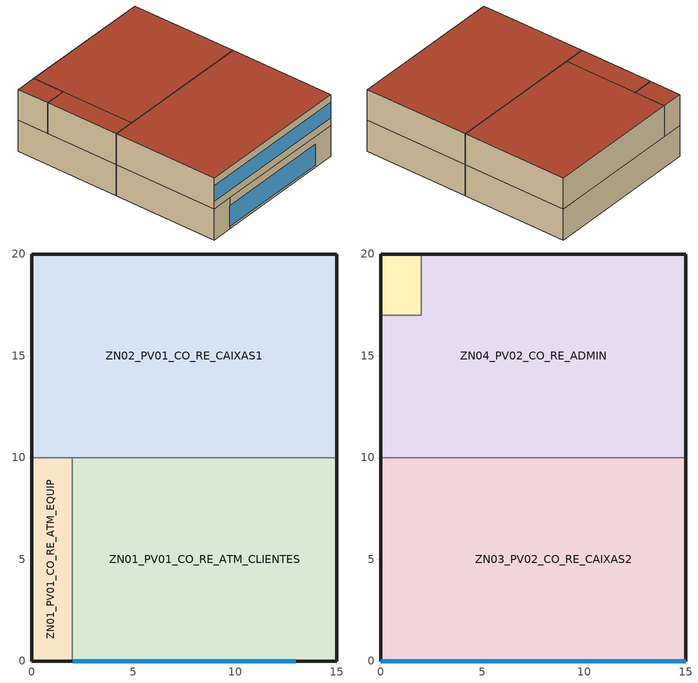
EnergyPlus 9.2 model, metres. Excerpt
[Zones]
ZN01_PV01_CO_RE_ATM_EQUIP
 floor othersideconditionsmodel (Exterior Floor): 2,10 2,0 0,0 0,10 z0
 wall outside (Exterior Wall): 0,10 0,0 2,0 z0:3
 wall to ZN01_PV01_CO_RE_ATM_CLIENTES (Interior Wall): 2,0 2,10 z0:3
 wall to ZN02_PV01_CO_RE_CAIXAS1 (Interior Wall): 2,10 0,10 z0:3
ZN01_PV01_CO_RE_ATM_CLIENTES
 floor othersideconditionsmodel (Exterior Floor): 15,10 15,0 2,0 2,10 z0
 wall outside (Exterior Wall): 2,0 15,0 15,10 z0:3
 wall to ZN02_PV01_CO_RE_CAIXAS1 (Interior Wall): 15,10 2,10 z0:3
 window (Exterior Window): 2.01,0 12.99,0 z0.25:2.25
ZN02_PV01_CO_RE_CAIXAS1
 floor othersideconditionsmodel (Exterior Floor): 15,20 15,10 0,10 0,20 z0
 wall outside (Exterior Wall): 15,10 15,20 0,20 0,10 z0:3
ZN03_PV02_CO_RE_CAIXAS2
 floor to ZN01_PV01_CO_RE_ATM_CLIENTES (Interior Floor): 15,10 15,0 2,0 2,10 z3
 floor to ZN01_PV01_CO_RE_ATM_EQUIP (Interior Floor): 0,10 2,10 2,0 0,0 z3
 wall outside (Exterior Wall): 0,10 0,0 15,0 15,10 z3:6
 wall to ZN04_PV02_CO_RE_ADMIN (Interior Wall): 15,10 0,10 z3:6
 window (Exterior Window): 0.01,0 14.99,0 z3.75:5.25
 roof outside (Exterior Roof): 15,0 15,10 0,10 0,0 z6
ZN04_PV02_CO_RE_ADMIN
 floor to ZN02_PV01_CO_RE_CAIXAS1 (Interior Floor): 15,20 15,10 0,10 0,17 2,17 2,20 z3
 wall outside (Exterior Wall): 0,17 0,10 / 15,10 15,20 2,20 z3:6
 wall to ZN05_PV02_CO_NO_SERVIDOR (Interior Wall): 2,20 2,17 0,17 z3:6
 roof outside (Exterior Roof): 15,10 15,20 2,20 2,10 z6; 0,10 2,10 2,17 0,17 z6
ZN05_PV02_CO_NO_SERVIDOR
 floor to ZN02_PV01_CO_RE_CAIXAS1 (Interior Floor): 2,20 2,17 0,17 0,20 z3
 wall outside (Exterior Wall): 2,20 0,20 0,17 z3:6
 roof outside (Exterior Roof): 2,17 2,20 0,20 0,17 z6
[Building]
AgenciaBancaria: 90, Suburbs, 0.04, 0.4, FullExterior, 25, 6
[Site:GroundDomain:Slab]
Slab: 10, 133, 5, 1.5, 2800, 850, 30, 50, Site:GroundTemperature:Undisturbed:FiniteDifference, finndifference, 0.4, groundcoulpeOSCM, OnGrade, No, Full, No, Hourly, 1.6, 6
[Site:GroundTemperature:Undisturbed:FiniteDifference]
finndifference: 15, 2800, 850, 30, 50, 0.4
[SizingPeriod:DesignDay]
Sao Paulo Ann Clg .4% Condns DB=>MWB: 2, 21, SummerDesignDay, 32.2, 8.3, DefaultMultipliers, , WetBulb, 20.2, , , , , 92165, 3.7, 330, No, No, No, ASHRAETau, , , 0.392, 2.453
Sao Paulo Ann Htg 99.6% Condns DB: 7, 21, WinterDesignDay, 9, 0, DefaultMultipliers, , WetBulb, 9, , , , , 92165, 2.7, 160, No, No, No, ASHRAEClearSky, , , , , 0
[Construction]
Exterior Floor: 200mm lightweight concrete
Exterior Roof: fibrocimento telha branca, Camara telhado, laje nervurada EPS, vazio, EPS laje nervurada
Exterior Wall: argamassa, tijolo ceramico, Camara parede, tijolo ceramico, gesso
Exterior Window: SHGC 01
Interior Floor: 100mm lightweight concrete, F04 Wall air space resistance, 1IN Stucco
Interior Wall: 19mm gypsum board
[Material]
1IN Stucco: Smooth, 0.0253, 0.6918, 1858, 837, 0.9, 0.92, 0.92
19mm gypsum board: MediumSmooth, 0.019, 0.16, 800, 1090, 0.9, 0.4, 0.4
100mm lightweight concrete: MediumRough, 0.1016, 0.53, 1280, 840, 0.9, 0.5, 0.5
200mm lightweight concrete: MediumRough, 0.15, 0.53, 1280, 840, 0.9, 0.5, 0.5
EPS laje nervurada: Rough, 0.15, 0.287, 401, 1000, 0.9, 0.7, 0.7
argamassa: Rough, 0.025, 1.15, 2000, 1000, 0.3, 0.3, 0.3
fibrocimento telha branca: Rough, 0.008, 0.95, 1900, 840, 0.3, 0.3, 0.3
gesso: Rough, 0.01, 0.35, 900, 870, 0.9, 0.7, 0.7
laje nervurada EPS: Rough, 0.075, 1.75, 2200, 1000, 0.9, 0.7, 0.7
tijolo ceramico: Rough, 0.0134, 0.9, 1600, 920, 0.9, 0.7, 0.7
[Material:AirGap]
Camara parede: 0.163
Camara telhado: 0.275
F04 Wall air space resistance: 0.15
vazio: 0.001
[WindowMaterial:SimpleGlazingSystem]
SHGC 01: 5.6, 0.3, 0.4
[AirConditioner:VariableRefrigerantFlow]
Inv_ATMequip VRF Heat Pump: HVAC, 3518, 3.42, -6, 43, Inv_ATMequip VRFCoolCapFT, Inv_ATMequip VRFCoolCapFTBoundary, Inv_ATMequip VRFCoolCapFTHi, Inv_ATMequip VRFCoolEIRFT, Inv_ATMequip VRFCoolEIRFTBoundary, Inv_ATMequip VRFCoolEIRFTHi, Inv_ATMequip CoolingEIRLowPLR, Inv_ATMequip CoolingEIRHiPLR, Inv_ATMequip CoolingCombRatio, Inv_ATMequip VRFCPLFFPLR, 3518, 1, 3.42, -20, 16, Inv_ATMequip VRFHeatCapFT, Inv_ATMequip VRFHeatCapFTBoundary, Inv_ATMequip VRFHeatCapFTHi, Inv_ATMequip VRFHeatEIRFT, Inv_ATMequip VRFHeatEIRFTBoundary, Inv_ATMequip VRFHeatEIRFTHi, WetBulbTemperature, Inv_ATMequip HeatingEIRLowPLR, Inv_ATMequip HeatingEIRHiPLR, Inv_ATMequip HeatingCombRatio, Inv_ATMequip VRFCPLFFPLR, 0.25, ZN01_PV01_CO_RE_ATM_EQUIP, MasterThermostatPriority, , Inv_ATMequipTU List, No, 30, 10, Inv_ATMequip CoolingLengthCorrectionFactor, -0.0004, 30, , , 33, 2, 0.5, 5, Resistive, Timed, , 0.0583, Autosize, 5, AirCooled, Inv_ATMequip Condenser Inlet Node, Inv_ATMequip Condenser Outlet Node, Autosize, 0.9, Autosize, 0, , 0, 2, , Electricity, -15, 45, , , 0.45, , , , , , 0.45
Inv_AgBanc_Serv VRF Heat Pump: Always On, 8790, 3.23, -5, 43, Inv_AgBanc_Serv VRFCoolCapFT, Inv_AgBanc_Serv VRFCoolCapFTBoundary, Inv_AgBanc_Serv VRFCoolCapFTHi, Inv_AgBanc_Serv VRFCoolEIRFT, Inv_AgBanc_Serv VRFCoolEIRFTBoundary, Inv_AgBanc_Serv VRFCoolEIRFTHi, Inv_AgBanc_Serv CoolingEIRLowPLR, Inv_AgBanc_Serv CoolingEIRHiPLR, Inv_AgBanc_Serv CoolingCombRatio, Inv_AgBanc_Serv VRFCPLFFPLR, 8790, 1, 3.23, -20, 15.5, Inv_AgBanc_Serv VRFHeatCapFT, Inv_AgBanc_Serv VRFHeatCapFTBoundary, Inv_AgBanc_Serv VRFHeatCapFTHi, Inv_AgBanc_Serv VRFHeatEIRFT, Inv_AgBanc_Serv VRFHeatEIRFTBoundary, Inv_AgBanc_Serv VRFHeatEIRFTHi, WetBulbTemperature, Inv_AgBanc_Serv HeatingEIRLowPLR, Inv_AgBanc_Serv HeatingEIRHiPLR, Inv_AgBanc_Serv HeatingCombRatio, Inv_AgBanc_Serv VRFCPLFFPLR, 0.25, ZN05_PV02_CO_NO_SERVIDOR, MasterThermostatPriority, , Inv_AgBanc_ServTU List, No, 30, 10, Inv_AgBanc_Serv CoolingLengthCorrectionFactor, -0.0004, 30, , , 33, 2, 0.5, 5, Resistive, Timed, , 0.0583, Autosize, 5, AirCooled, Inv_AgBanc_Serv Condenser Inlet Node, Inv_AgBanc_Serv Condenser Outlet Node, Autosize, 0.9, Autosize, 0, , 0, 2, , Electricity, -15, 45, , , 0.45, , , , , , 0.45
VRF_AgBanc VRF Heat Pump: HVAC, 73000, 4.37, -5, 43, VRF_AgBanc VRFCoolCapFT, VRF_AgBanc VRFCoolCapFTBoundary, VRF_AgBanc VRFCoolCapFTHi, VRF_AgBanc VRFCoolEIRFT, VRF_AgBanc VRFCoolEIRFTBoundary, VRF_AgBanc VRFCoolEIRFTHi, VRF_AgBanc CoolingEIRLowPLR, VRF_AgBanc CoolingEIRHiPLR, VRF_AgBanc CoolingCombRatio, VRF_AgBanc VRFCPLFFPLR, 81500, 1, 4.57, -20, 15.5, VRF_AgBanc VRFHeatCapFT, VRF_AgBanc VRFHeatCapFTBoundary, VRF_AgBanc VRFHeatCapFTHi, VRF_AgBanc VRFHeatEIRFT, VRF_AgBanc VRFHeatEIRFTBoundary, VRF_AgBanc VRFHeatEIRFTHi, WetBulbTemperature, VRF_AgBanc HeatingEIRLowPLR, VRF_AgBanc HeatingEIRHiPLR, VRF_AgBanc HeatingCombRatio, VRF_AgBanc VRFCPLFFPLR, 0.25, ZN02_PV01_CO_RE_CAIXAS1, MasterThermostatPriority, , VRF_AgBancTU List, No, 30, 10, VRF_AgBanc CoolingLengthCorrectionFactor, -0.0004, 30, , , 33, 2, 0.5, 5, Resistive, Timed, , 0.0583, Autosize, 5, AirCooled, VRF_AgBanc Condenser Inlet Node, VRF_AgBanc Condenser Outlet Node, Autosize, 0.9, Autosize, 0, , 0, 2, , Electricity, -15, 45, , , 0.45, , , , , , 0.45
[Coil:Cooling:DX:VariableRefrigerantFlow]
ZN01_PV01_CO_RE_ATM_CLIENTES VRF Cooling Coil: HVAC, 16000, Autosize, Autosize, ZN01_PV01_CO_RE_ATM_CLIENTES VRF Cooling Coil Cap-FT, ZN01_PV01_CO_RE_ATM_CLIENTES VRF Cooling Coil Cap-FF, ZN01_PV01_CO_RE_ATM_CLIENTES VRF Supply Fan Outlet, ZN01_PV01_CO_RE_ATM_CLIENTES VRF Cooling Coil Outlet
ZN01_PV01_CO_RE_ATM_EQUIP VRF Cooling Coil: HVAC, 3518, Autosize, Autosize, ZN01_PV01_CO_RE_ATM_EQUIP VRF Cooling Coil Cap-FT, ZN01_PV01_CO_RE_ATM_EQUIP VRF Cooling Coil Cap-FF, ZN01_PV01_CO_RE_ATM_EQUIP VRF Supply Fan Outlet, ZN01_PV01_CO_RE_ATM_EQUIP VRF Cooling Coil Outlet
ZN02_PV01_CO_RE_CAIXAS1 VRF Cooling Coil: HVAC, 9000, Autosize, Autosize, ZN02_PV01_CO_RE_CAIXAS1 VRF Cooling Coil Cap-FT, ZN02_PV01_CO_RE_CAIXAS1 VRF Cooling Coil Cap-FF, ZN02_PV01_CO_RE_CAIXAS1 VRF Supply Fan Outlet, ZN02_PV01_CO_RE_CAIXAS1 VRF Cooling Coil Outlet
ZN03_PV02_CO_RE_CAIXAS2 VRF Cooling Coil: HVAC, 28400, Autosize, Autosize, ZN03_PV02_CO_RE_CAIXAS2 VRF Cooling Coil Cap-FT, ZN03_PV02_CO_RE_CAIXAS2 VRF Cooling Coil Cap-FF, ZN03_PV02_CO_RE_CAIXAS2 VRF Supply Fan Outlet, ZN03_PV02_CO_RE_CAIXAS2 VRF Cooling Coil Outlet
ZN04_PV02_CO_RE_ADMIN VRF Cooling Coil: HVAC, 16800, Autosize, Autosize, ZN04_PV02_CO_RE_ADMIN VRF Cooling Coil Cap-FT, ZN04_PV02_CO_RE_ADMIN VRF Cooling Coil Cap-FF, ZN04_PV02_CO_RE_ADMIN VRF Supply Fan Outlet, ZN04_PV02_CO_RE_ADMIN VRF Cooling Coil Outlet
ZN05_PV02_CO_NO_SERVIDOR VRF Cooling Coil: Always On, 8790, Autosize, Autosize, ZN05_PV02_CO_NO_SERVIDOR VRF Cooling Coil Cap-FT, ZN05_PV02_CO_NO_SERVIDOR VRF Cooling Coil Cap-FF, ZN05_PV02_CO_NO_SERVIDOR VRF Supply Fan Outlet, ZN05_PV02_CO_NO_SERVIDOR VRF Cooling Coil Outlet
[Coil:Heating:DX:VariableRefrigerantFlow]
ZN01_PV01_CO_RE_ATM_CLIENTES VRF Heating Coil: HVAC, Autosize, Autosize, ZN01_PV01_CO_RE_ATM_CLIENTES VRF Cooling Coil Outlet, ZN01_PV01_CO_RE_ATM_CLIENTES VRF Supply Inlet, ZN01_PV01_CO_RE_ATM_CLIENTES VRF Heating Coil Cap-FT, ZN01_PV01_CO_RE_ATM_CLIENTES VRF Heating Coil Cap-FF
ZN01_PV01_CO_RE_ATM_EQUIP VRF Heating Coil: Always Off, Autosize, Autosize, ZN01_PV01_CO_RE_ATM_EQUIP VRF Cooling Coil Outlet, ZN01_PV01_CO_RE_ATM_EQUIP VRF Supply Inlet, ZN01_PV01_CO_RE_ATM_EQUIP VRF Heating Coil Cap-FT, ZN01_PV01_CO_RE_ATM_EQUIP VRF Heating Coil Cap-FF
ZN02_PV01_CO_RE_CAIXAS1 VRF Heating Coil: HVAC, Autosize, Autosize, ZN02_PV01_CO_RE_CAIXAS1 VRF Cooling Coil Outlet, ZN02_PV01_CO_RE_CAIXAS1 VRF Supply Inlet, ZN02_PV01_CO_RE_CAIXAS1 VRF Heating Coil Cap-FT, ZN02_PV01_CO_RE_CAIXAS1 VRF Heating Coil Cap-FF
ZN03_PV02_CO_RE_CAIXAS2 VRF Heating Coil: HVAC, Autosize, Autosize, ZN03_PV02_CO_RE_CAIXAS2 VRF Cooling Coil Outlet, ZN03_PV02_CO_RE_CAIXAS2 VRF Supply Inlet, ZN03_PV02_CO_RE_CAIXAS2 VRF Heating Coil Cap-FT, ZN03_PV02_CO_RE_CAIXAS2 VRF Heating Coil Cap-FF
ZN04_PV02_CO_RE_ADMIN VRF Heating Coil: HVAC, Autosize, Autosize, ZN04_PV02_CO_RE_ADMIN VRF Cooling Coil Outlet, ZN04_PV02_CO_RE_ADMIN VRF Supply Inlet, ZN04_PV02_CO_RE_ADMIN VRF Heating Coil Cap-FT, ZN04_PV02_CO_RE_ADMIN VRF Heating Coil Cap-FF
ZN05_PV02_CO_NO_SERVIDOR VRF Heating Coil: Always Off, Autosize, Autosize, ZN05_PV02_CO_NO_SERVIDOR VRF Cooling Coil Outlet, ZN05_PV02_CO_NO_SERVIDOR VRF Supply Inlet, ZN05_PV02_CO_NO_SERVIDOR VRF Heating Coil Cap-FT, ZN05_PV02_CO_NO_SERVIDOR VRF Heating Coil Cap-FF
[DesignSpecification:OutdoorAir]
SZ DSOA ZN01_PV01_CO_RE_ATM_CLIENTES; SZ DSOA ZN01_PV01_CO_RE_ATM_EQUIP; SZ DSOA ZN02_PV01_CO_RE_CAIXAS1; SZ DSOA ZN03_PV02_CO_RE_CAIXAS2; SZ DSOA ZN04_PV02_CO_RE_ADMIN; SZ DSOA ZN05_PV02_CO_NO_SERVIDOR: Flow/Person, 0, 0, 0
[DesignSpecification:ZoneAirDistribution]
SZ DSZAD ZN01_PV01_CO_RE_ATM_CLIENTES; SZ DSZAD ZN01_PV01_CO_RE_ATM_EQUIP; SZ DSZAD ZN02_PV01_CO_RE_CAIXAS1; SZ DSZAD ZN03_PV02_CO_RE_CAIXAS2; SZ DSZAD ZN04_PV02_CO_RE_ADMIN; SZ DSZAD ZN05_PV02_CO_NO_SERVIDOR: 1, 1
[ElectricEquipment]
EQUIP_CO_RE_ATM_CLIENTES: ZN01_PV01_CO_RE_ATM_CLIENTES, EQUIP - ATM_CLIENTES, EquipmentLevel, 300, , , , 0.2, , General
EQUIP_CO_RE_ATM_EQUIP: ZN01_PV01_CO_RE_ATM_EQUIP, ATM_EQ, EquipmentLevel, 994, , , , 0.2, , General
EQUIP_ZN02_PV01_CO_RE_CAIXAS1: ZN02_PV01_CO_RE_CAIXAS1, EQ-Caixas e ADM, EquipmentLevel, 618, , , , 0.2, , General
EQUIP_ZN03_PV02_CO_RE_CAIXAS2: ZN03_PV02_CO_RE_CAIXAS2, EQ-Caixas e ADM, EquipmentLevel, 618, , , , 0.2, , General
EQUIP_ZN04_PV02_CO_RE_ADMIN: ZN04_PV02_CO_RE_ADMIN, EQ-Caixas e ADM, EquipmentLevel, 618, , , , 0.2, , General
EQUIP_ZN05_PV02_CO_NO_SERVIDOR: ZN05_PV02_CO_NO_SERVIDOR, EQ - Servidor, Watts/Area, , 756, , , 0.2, , General
[Exterior:Lights]
Exterior Lights: Always On, 1200, AstronomicalClock, Ilu Externa
[Fan:OnOff]
ZN01_PV01_CO_RE_ATM_CLIENTES VRF Supply Fan: HVAC, 0.2083, 50, Autosize, 0.9, 1, ZN01_PV01_CO_RE_ATM_CLIENTES VRF Mixed Air Outlet, ZN01_PV01_CO_RE_ATM_CLIENTES VRF Supply Fan Outlet
ZN01_PV01_CO_RE_ATM_EQUIP VRF Supply Fan: HVAC, 0.1616, 50, Autosize, 0.9, 1, ZN01_PV01_CO_RE_ATM_EQUIP VRF Mixed Air Outlet, ZN01_PV01_CO_RE_ATM_EQUIP VRF Supply Fan Outlet
ZN02_PV01_CO_RE_CAIXAS1 VRF Supply Fan: HVAC, 0.5, 50, Autosize, 0.9, 1, ZN02_PV01_CO_RE_CAIXAS1 VRF Mixed Air Outlet, ZN02_PV01_CO_RE_CAIXAS1 VRF Supply Fan Outlet
ZN03_PV02_CO_RE_CAIXAS2 VRF Supply Fan: HVAC, 0.3167, 50, Autosize, 0.9, 1, ZN03_PV02_CO_RE_CAIXAS2 VRF Mixed Air Outlet, ZN03_PV02_CO_RE_CAIXAS2 VRF Supply Fan Outlet
ZN04_PV02_CO_RE_ADMIN VRF Supply Fan: HVAC, 0.0912, 50, Autosize, 0.9, 1, ZN04_PV02_CO_RE_ADMIN VRF Mixed Air Outlet, ZN04_PV02_CO_RE_ADMIN VRF Supply Fan Outlet
ZN05_PV02_CO_NO_SERVIDOR VRF Supply Fan: Always On, 0.1066, 50, Autosize, 0.9, 1, ZN05_PV02_CO_NO_SERVIDOR VRF Mixed Air Outlet, ZN05_PV02_CO_NO_SERVIDOR VRF Supply Fan Outlet
[Lights]
Light 01: ZN01_PV01_CO_RE_ATM_CLIENTES, ILU - ATM_CLIENTES, Watts/Area, , 20, , 0, 0.42, 0.18, 1, General, No, 0, 0
Light 02: ZN01_PV01_CO_RE_ATM_EQUIP, ILU - Caixas e ADM, Watts/Area, , 20, , 0, 0.42, 0.18, 1, General, No, 0, 0
Light 03: ZN02_PV01_CO_RE_CAIXAS1, ILU - Caixas e ADM, Watts/Area, , 20, , 0, 0.42, 0.18, 1, General, No, 0, 0
Light 04: ZN03_PV02_CO_RE_CAIXAS2, ILU - Caixas e ADM, Watts/Area, , 20, , 0, 0.42, 0.18, 1, General, No, 0, 0
Light 05: ZN04_PV02_CO_RE_ADMIN, ILU - Caixas e ADM, Watts/Area, , 20, , 0, 0.42, 0.18, 1, General, No, 0, 0
Light 06: ZN05_PV02_CO_NO_SERVIDOR, ILU - Caixas e ADM, Watts/Area, , 0, , 0, 0.42, 0.18, 1, General, No, 0, 0
[OutdoorAir:Mixer]
ZN01_PV01_CO_RE_ATM_CLIENTES VRF OA Mixing Box: ZN01_PV01_CO_RE_ATM_CLIENTES VRF Mixed Air Outlet, ZN01_PV01_CO_RE_ATM_CLIENTES VRF Outdoor Air Inlet, ZN01_PV01_CO_RE_ATM_CLIENTES VRF Relief Air Outlet, ZN01_PV01_CO_RE_ATM_CLIENTES VRF Return
ZN01_PV01_CO_RE_ATM_EQUIP VRF OA Mixing Box: ZN01_PV01_CO_RE_ATM_EQUIP VRF Mixed Air Outlet, ZN01_PV01_CO_RE_ATM_EQUIP VRF Outdoor Air Inlet, ZN01_PV01_CO_RE_ATM_EQUIP VRF Relief Air Outlet, ZN01_PV01_CO_RE_ATM_EQUIP VRF Return
ZN02_PV01_CO_RE_CAIXAS1 VRF OA Mixing Box: ZN02_PV01_CO_RE_CAIXAS1 VRF Mixed Air Outlet, ZN02_PV01_CO_RE_CAIXAS1 VRF Outdoor Air Inlet, ZN02_PV01_CO_RE_CAIXAS1 VRF Relief Air Outlet, ZN02_PV01_CO_RE_CAIXAS1 VRF Return
ZN03_PV02_CO_RE_CAIXAS2 VRF OA Mixing Box: ZN03_PV02_CO_RE_CAIXAS2 VRF Mixed Air Outlet, ZN03_PV02_CO_RE_CAIXAS2 VRF Outdoor Air Inlet, ZN03_PV02_CO_RE_CAIXAS2 VRF Relief Air Outlet, ZN03_PV02_CO_RE_CAIXAS2 VRF Return
ZN04_PV02_CO_RE_ADMIN VRF OA Mixing Box: ZN04_PV02_CO_RE_ADMIN VRF Mixed Air Outlet, ZN04_PV02_CO_RE_ADMIN VRF Outdoor Air Inlet, ZN04_PV02_CO_RE_ADMIN VRF Relief Air Outlet, ZN04_PV02_CO_RE_ADMIN VRF Return
ZN05_PV02_CO_NO_SERVIDOR VRF OA Mixing Box: ZN05_PV02_CO_NO_SERVIDOR VRF Mixed Air Outlet, ZN05_PV02_CO_NO_SERVIDOR VRF Outdoor Air Inlet, ZN05_PV02_CO_NO_SERVIDOR VRF Relief Air Outlet, ZN05_PV02_CO_NO_SERVIDOR VRF Return
[People]
PEOP_CO_RE_ADMIN: ZN04_PV02_CO_RE_ADMIN, OCU - ADM, People, 6, , , 0.3, Autocalculate, Activity Schedule, 3.82e-8, No, ZoneAveraged, , , ClothingInsulationSchedule
PEOP_CO_RE_ATM_CLIENTES: ZN01_PV01_CO_RE_ATM_CLIENTES, OCU - ATM, People, 30, , , 0.3, Autocalculate, Activity Schedule, 3.82e-8, No, ZoneAveraged, , , ClothingInsulationSchedule
PEOP_CO_RE_CAIXAS1: ZN02_PV01_CO_RE_CAIXAS1, OCU - Caixas, People, 18, , , 0.3, Autocalculate, Activity Schedule, 3.82e-8, No, ZoneAveraged, , , ClothingInsulationSchedule
PEOP_CO_RE_CAIXAS2: ZN03_PV02_CO_RE_CAIXAS2, OCU - Caixas, People, 18, , , 0.3, Autocalculate, Activity Schedule, 3.82e-8, No, ZoneAveraged, , , ClothingInsulationSchedule
[Sizing:Zone]
ZN01_PV01_CO_RE_ATM_CLIENTES: SupplyAirTemperature, 14, 11.11, SupplyAirTemperature, 50, 30, 0.008, 0.008, SZ DSOA ZN01_PV01_CO_RE_ATM_CLIENTES, , , Flow/Zone, 0.75, , , 0, Flow/Zone, 0.75, , , 0, SZ DSZAD ZN01_PV01_CO_RE_ATM_CLIENTES
ZN01_PV01_CO_RE_ATM_EQUIP: SupplyAirTemperature, 14, 11.11, SupplyAirTemperature, 50, 30, 0.008, 0.008, SZ DSOA ZN01_PV01_CO_RE_ATM_EQUIP, , , Flow/Zone, 0.1583, , , 0, Flow/Zone, 0.1583, , , 0, SZ DSZAD ZN01_PV01_CO_RE_ATM_EQUIP
ZN02_PV01_CO_RE_CAIXAS1: SupplyAirTemperature, 14, 11.11, SupplyAirTemperature, 50, 30, 0.008, 0.008, SZ DSOA ZN02_PV01_CO_RE_CAIXAS1, , , Flow/Zone, 0.4, , , 0, Flow/Zone, 0.4, , , 0, SZ DSZAD ZN02_PV01_CO_RE_CAIXAS1
ZN03_PV02_CO_RE_CAIXAS2: SupplyAirTemperature, 14, 11.11, SupplyAirTemperature, 50, 30, 0.008, 0.008, SZ DSOA ZN03_PV02_CO_RE_CAIXAS2, , , Flow/Zone, 1.2667, , , 0, Flow/Zone, 1.2667, , , 0, SZ DSZAD ZN03_PV02_CO_RE_CAIXAS2
ZN04_PV02_CO_RE_ADMIN: SupplyAirTemperature, 14, 11.11, SupplyAirTemperature, 50, 30, 0.008, 0.008, SZ DSOA ZN04_PV02_CO_RE_ADMIN, , , Flow/Zone, 0.7, , , 0, Flow/Zone, 0.7, , , 0, SZ DSZAD ZN04_PV02_CO_RE_ADMIN
ZN05_PV02_CO_NO_SERVIDOR: SupplyAirTemperature, 14, 11.11, SupplyAirTemperature, 50, 30, 0.008, 0.008, SZ DSOA ZN05_PV02_CO_NO_SERVIDOR, , , Flow/Zone, 0.3197, , , 0, Flow/Zone, 0.3197, , , 0, SZ DSZAD ZN05_PV02_CO_NO_SERVIDOR
[SurfaceProperty:OtherSideConditionsModel]
groundcoulpeOSCM: GroundCoupledSurface
[ThermostatSetpoint:DualSetpoint]
termostato Dual SP Control: HVACTemplate-Always 21, HVACTemplate-Always 24
[Zone]
ZN01_PV01_CO_RE_ATM_CLIENTES: 0, 0, 0, 0, , 1
ZN01_PV01_CO_RE_ATM_EQUIP: 0, 2, 0, 0
ZN02_PV01_CO_RE_CAIXAS1: 0, 15, 20, 0
ZN03_PV02_CO_RE_CAIXAS2: 0, 15, 10, 3, , 1
ZN04_PV02_CO_RE_ADMIN: 0, 0, 10, 3, , 1
ZN05_PV02_CO_NO_SERVIDOR: 0, 0, 20, 3, , 1
[ZoneControl:Thermostat]
ZN01_PV01_CO_RE_ATM_CLIENTES Thermostat: ZN01_PV01_CO_RE_ATM_CLIENTES, HVACTemplate-Always 4, ThermostatSetpoint:DualSetpoint, termostato Dual SP Control
ZN01_PV01_CO_RE_ATM_EQUIP Thermostat: ZN01_PV01_CO_RE_ATM_EQUIP, HVACTemplate-Always 4, ThermostatSetpoint:DualSetpoint, termostato Dual SP Control
ZN02_PV01_CO_RE_CAIXAS1 Thermostat: ZN02_PV01_CO_RE_CAIXAS1, HVACTemplate-Always 4, ThermostatSetpoint:DualSetpoint, termostato Dual SP Control
ZN03_PV02_CO_RE_CAIXAS2 Thermostat: ZN03_PV02_CO_RE_CAIXAS2, HVACTemplate-Always 4, ThermostatSetpoint:DualSetpoint, termostato Dual SP Control
ZN04_PV02_CO_RE_ADMIN Thermostat: ZN04_PV02_CO_RE_ADMIN, HVACTemplate-Always 4, ThermostatSetpoint:DualSetpoint, termostato Dual SP Control
ZN05_PV02_CO_NO_SERVIDOR Thermostat: ZN05_PV02_CO_NO_SERVIDOR, HVACTemplate-Always 4, ThermostatSetpoint:DualSetpoint, termostato Dual SP Control
[Zone equipment]
ZN01_PV01_CO_RE_ATM_CLIENTES: ZN01_PV01_CO_RE_ATM_CLIENTES VRF Terminal Unit
ZN01_PV01_CO_RE_ATM_EQUIP: ZN01_PV01_CO_RE_ATM_EQUIP VRF Terminal Unit
ZN02_PV01_CO_RE_CAIXAS1: ZN02_PV01_CO_RE_CAIXAS1 VRF Terminal Unit
ZN03_PV02_CO_RE_CAIXAS2: ZN03_PV02_CO_RE_CAIXAS2 VRF Terminal Unit
ZN04_PV02_CO_RE_ADMIN: ZN04_PV02_CO_RE_ADMIN VRF Terminal Unit
ZN05_PV02_CO_NO_SERVIDOR: ZN05_PV02_CO_NO_SERVIDOR VRF Terminal Unit
[ZoneHVAC:TerminalUnit:VariableRefrigerantFlow]
ZN01_PV01_CO_RE_ATM_CLIENTES VRF Terminal Unit: HVAC, ZN01_PV01_CO_RE_ATM_CLIENTES VRF Return, ZN01_PV01_CO_RE_ATM_CLIENTES VRF Supply Inlet, Autosize, Autosize, Autosize, Autosize, Autosize, Autosize, Autosize, HVAC, BlowThrough, Fan:OnOff, ZN01_PV01_CO_RE_ATM_CLIENTES VRF Supply Fan, OutdoorAir:Mixer, ZN01_PV01_CO_RE_ATM_CLIENTES VRF OA Mixing Box, Coil:Cooling:DX:VariableRefrigerantFlow, ZN01_PV01_CO_RE_ATM_CLIENTES VRF Cooling Coil, Coil:Heating:DX:VariableRefrigerantFlow, ZN01_PV01_CO_RE_ATM_CLIENTES VRF Heating Coil, 0, 0
ZN01_PV01_CO_RE_ATM_EQUIP VRF Terminal Unit: HVAC, ZN01_PV01_CO_RE_ATM_EQUIP VRF Return, ZN01_PV01_CO_RE_ATM_EQUIP VRF Supply Inlet, Autosize, Autosize, Autosize, Autosize, Autosize, Autosize, Autosize, HVAC, BlowThrough, Fan:OnOff, ZN01_PV01_CO_RE_ATM_EQUIP VRF Supply Fan, OutdoorAir:Mixer, ZN01_PV01_CO_RE_ATM_EQUIP VRF OA Mixing Box, Coil:Cooling:DX:VariableRefrigerantFlow, ZN01_PV01_CO_RE_ATM_EQUIP VRF Cooling Coil, Coil:Heating:DX:VariableRefrigerantFlow, ZN01_PV01_CO_RE_ATM_EQUIP VRF Heating Coil, 0, 0
ZN02_PV01_CO_RE_CAIXAS1 VRF Terminal Unit: HVAC, ZN02_PV01_CO_RE_CAIXAS1 VRF Return, ZN02_PV01_CO_RE_CAIXAS1 VRF Supply Inlet, Autosize, Autosize, Autosize, Autosize, Autosize, Autosize, Autosize, HVAC, BlowThrough, Fan:OnOff, ZN02_PV01_CO_RE_CAIXAS1 VRF Supply Fan, OutdoorAir:Mixer, ZN02_PV01_CO_RE_CAIXAS1 VRF OA Mixing Box, Coil:Cooling:DX:VariableRefrigerantFlow, ZN02_PV01_CO_RE_CAIXAS1 VRF Cooling Coil, Coil:Heating:DX:VariableRefrigerantFlow, ZN02_PV01_CO_RE_CAIXAS1 VRF Heating Coil, 0, 0
ZN03_PV02_CO_RE_CAIXAS2 VRF Terminal Unit: HVAC, ZN03_PV02_CO_RE_CAIXAS2 VRF Return, ZN03_PV02_CO_RE_CAIXAS2 VRF Supply Inlet, Autosize, Autosize, Autosize, Autosize, Autosize, Autosize, Autosize, HVAC, BlowThrough, Fan:OnOff, ZN03_PV02_CO_RE_CAIXAS2 VRF Supply Fan, OutdoorAir:Mixer, ZN03_PV02_CO_RE_CAIXAS2 VRF OA Mixing Box, Coil:Cooling:DX:VariableRefrigerantFlow, ZN03_PV02_CO_RE_CAIXAS2 VRF Cooling Coil, Coil:Heating:DX:VariableRefrigerantFlow, ZN03_PV02_CO_RE_CAIXAS2 VRF Heating Coil, 0, 0
ZN04_PV02_CO_RE_ADMIN VRF Terminal Unit: HVAC, ZN04_PV02_CO_RE_ADMIN VRF Return, ZN04_PV02_CO_RE_ADMIN VRF Supply Inlet, Autosize, Autosize, Autosize, Autosize, Autosize, Autosize, Autosize, HVAC, BlowThrough, Fan:OnOff, ZN04_PV02_CO_RE_ADMIN VRF Supply Fan, OutdoorAir:Mixer, ZN04_PV02_CO_RE_ADMIN VRF OA Mixing Box, Coil:Cooling:DX:VariableRefrigerantFlow, ZN04_PV02_CO_RE_ADMIN VRF Cooling Coil, Coil:Heating:DX:VariableRefrigerantFlow, ZN04_PV02_CO_RE_ADMIN VRF Heating Coil, 0, 0
ZN05_PV02_CO_NO_SERVIDOR VRF Terminal Unit: Always On, ZN05_PV02_CO_NO_SERVIDOR VRF Return, ZN05_PV02_CO_NO_SERVIDOR VRF Supply Inlet, Autosize, Autosize, Autosize, Autosize, Autosize, Autosize, Autosize, Always On, BlowThrough, Fan:OnOff, ZN05_PV02_CO_NO_SERVIDOR VRF Supply Fan, OutdoorAir:Mixer, ZN05_PV02_CO_NO_SERVIDOR VRF OA Mixing Box, Coil:Cooling:DX:VariableRefrigerantFlow, ZN05_PV02_CO_NO_SERVIDOR VRF Cooling Coil, Coil:Heating:DX:VariableRefrigerantFlow, ZN05_PV02_CO_NO_SERVIDOR VRF Heating Coil, 0, 0
[ZoneTerminalUnitList]
VRF_AgBancTU List: ZN01_PV01_CO_RE_ATM_CLIENTES VRF Terminal Unit, ZN02_PV01_CO_RE_CAIXAS1 VRF Terminal Unit, ZN03_PV02_CO_RE_CAIXAS2 VRF Terminal Unit, ZN04_PV02_CO_RE_ADMIN VRF Terminal Unit
Inv_AgBanc_ServTU List: ZN05_PV02_CO_NO_SERVIDOR VRF Terminal Unit
Inv_ATMequipTU List: ZN01_PV01_CO_RE_ATM_EQUIP VRF Terminal Unit
[ZoneVentilation:DesignFlowRate]
ADMIN: ZN04_PV02_CO_RE_ADMIN, HVAC, Flow/Person, , , 0.0075, , Intake, 100, 0.9, 1, 0, 0, 0, -100, , 100, , -100, , -100, , 100, , 40
ATM_CLIE: ZN01_PV01_CO_RE_ATM_CLIENTES, HVAC, Flow/Person, , , 0.0075, , Intake, 100, 0.9, 1, 0, 0, 0, -100, , 100, , -100, , -100, , 100, , 40
ATM_EQUIP: ZN01_PV01_CO_RE_ATM_EQUIP, HVAC, Flow/Person, , , 0.0075, , Intake, 100, 0.9, 1, 0, 0, 0, -100, , 100, , -100, , -100, , 100, , 40
CAIXAS1: ZN02_PV01_CO_RE_CAIXAS1, HVAC, Flow/Person, , , 0.0075, , Intake, 100, 0.9, 1, 0, 0, 0, -100, , 100, , -100, , -100, , 100, , 40
CAIXAS2: ZN03_PV02_CO_RE_CAIXAS2, HVAC, Flow/Person, , , 0.0075, , Intake, 100, 0.9, 1, 0, 0, 0, -100, , 100, , -100, , -100, , 100, , 40
SERVIDOR: ZN05_PV02_CO_NO_SERVIDOR, Always Off, Flow/Person, , , 0, , Intake, 100, 0.9, 1, 0, 0, 0, -100, , 100, , -100, , -100, , 100, , 40
[Curve:Biquadratic]
Inv_ATMequip CoolingLengthCorrectionFactor; Inv_AgBanc_Serv CoolingLengthCorrectionFactor; VRF_AgBanc CoolingLengthCorrectionFactor: 1.0694, -0.0015, 2.56e-06, -0.1151, 0.0511, -0.0004, 8, 175, 0.5, 1.5, , , Distance, Dimensionless, Dimensionless
Inv_ATMequip VRFCoolCapFT; Inv_AgBanc_Serv VRFCoolCapFT; VRF_AgBanc VRFCoolCapFT: 0.5769, 0.0175, 0.0006, 1.1556e-07, 7.615e-9, -1.1503e-08, 15, 24, -5, 23, , , Temperature, Temperature, Dimensionless
Inv_ATMequip VRFCoolCapFTHi; Inv_AgBanc_Serv VRFCoolCapFTHi; VRF_AgBanc VRFCoolCapFTHi: 0.6862, 0.0208, 0.0005, -0.0016, -6.254e-07, -0.0003, 15, 24, 16, 43, , , Temperature, Temperature, Dimensionless
Inv_ATMequip VRFCoolEIRFT; Inv_AgBanc_Serv VRFCoolEIRFT; VRF_AgBanc VRFCoolEIRFT: 0.989, -0.0235, 0.0002, 0.006, -1.0289e-07, -0.0002, 15, 24, -5, 23, , , Temperature, Temperature, Dimensionless
Inv_ATMequip VRFCoolEIRFTHi; Inv_AgBanc_Serv VRFCoolEIRFTHi; VRF_AgBanc VRFCoolEIRFTHi: 0.1829, 0.0164, -0.0004, 0.0238, 0.0002, -0.0006, 15, 24, 16, 43, , , Temperature, Temperature, Dimensionless
Inv_ATMequip VRFHeatCapFT; Inv_AgBanc_Serv VRFHeatCapFT; VRF_AgBanc VRFHeatCapFT: 1.0146, -0.0025, -0.0001, 0.0269, 1.8354e-06, -0.0004, 15, 27, -20, 15, , , Temperature, Temperature, Dimensionless
Inv_ATMequip VRFHeatCapFTHi; Inv_AgBanc_Serv VRFHeatCapFTHi; VRF_AgBanc VRFHeatCapFTHi: 1.1611, 0.0275, -0.0017, 0.0018, 2.0321e-06, -0.0001, 15, 27, -10, 15, , , Temperature, Temperature, Dimensionless
Inv_ATMequip VRFHeatEIRFT; Inv_AgBanc_Serv VRFHeatEIRFT; VRF_AgBanc VRFHeatEIRFT: 0.8747, -0.0132, 0.0011, -0.0133, 0.0009, -0.0001, 15, 27, -20, 12, , , Temperature, Temperature, Dimensionless
Inv_ATMequip VRFHeatEIRFTHi; Inv_AgBanc_Serv VRFHeatEIRFTHi; VRF_AgBanc VRFHeatEIRFTHi: 2.504, -0.0574, 0, -0.1296, 0.0014, 0.0032, 15, 27, -10, 15, , , Temperature, Temperature, Dimensionless
[Curve:Cubic]
Inv_ATMequip CoolingEIRLowPLR; Inv_AgBanc_Serv CoolingEIRLowPLR; VRF_AgBanc CoolingEIRLowPLR: 0.4628, -1.0402, 2.1749, -0.5975, 0, 1, , , Temperature, Temperature
Inv_ATMequip HeatingEIRLowPLR; Inv_AgBanc_Serv HeatingEIRLowPLR; VRF_AgBanc HeatingEIRLowPLR: 0.14, 0.6415, 0.1339, 0.0846, 0, 1, , , Dimensionless, Dimensionless
Inv_ATMequip VRFCoolCapFTBoundary; Inv_AgBanc_Serv VRFCoolCapFTBoundary; VRF_AgBanc VRFCoolCapFTBoundary: 25.7347, -0.0315, -0.0142, 0, 11, 30, , , Temperature, Temperature
Inv_ATMequip VRFCoolEIRFTBoundary; Inv_AgBanc_Serv VRFCoolEIRFTBoundary; VRF_AgBanc VRFCoolEIRFTBoundary: 25.7347, -0.0315, -0.0142, 0, 15, 24, , , Temperature, Temperature
Inv_ATMequip VRFHeatCapFTBoundary; Inv_AgBanc_Serv VRFHeatCapFTBoundary; VRF_AgBanc VRFHeatCapFTBoundary: -7.6001, 3.0509, -0.1163, 0, 15, 27, , , Temperature, Temperature
Inv_ATMequip VRFHeatEIRFTBoundary; Inv_AgBanc_Serv VRFHeatEIRFTBoundary; VRF_AgBanc VRFHeatEIRFTBoundary: -7.6001, 3.0509, -0.1163, 0, 15, 27, -20, 15, Temperature, Temperature
ZN01_PV01_CO_RE_ATM_CLIENTES VRF Cooling Coil Cap-FT; ZN01_PV01_CO_RE_ATM_EQUIP VRF Cooling Coil Cap-FT; ZN02_PV01_CO_RE_CAIXAS1 VRF Cooling Coil Cap-FT; ZN03_PV02_CO_RE_CAIXAS2 VRF Cooling Coil Cap-FT; ZN04_PV02_CO_RE_ADMIN VRF Cooling Coil Cap-FT; ZN05_PV02_CO_NO_SERVIDOR VRF Cooling Coil Cap-FT: 0.5045, 0.0289, 0, 0, 0, 50, 0.5, 1.5, Temperature, Dimensionless
ZN01_PV01_CO_RE_ATM_CLIENTES VRF Heating Coil Cap-FT; ZN01_PV01_CO_RE_ATM_EQUIP VRF Heating Coil Cap-FT; ZN02_PV01_CO_RE_CAIXAS1 VRF Heating Coil Cap-FT; ZN03_PV02_CO_RE_CAIXAS2 VRF Heating Coil Cap-FT; ZN04_PV02_CO_RE_ADMIN VRF Heating Coil Cap-FT; ZN05_PV02_CO_NO_SERVIDOR VRF Heating Coil Cap-FT: -0.3907, 0.2618, -0.013, 0.0002, 0, 50, 0.5, 1.5, Temperature, Dimensionless
[Curve:Linear]
Inv_ATMequip CoolingCombRatio; Inv_AgBanc_Serv CoolingCombRatio; VRF_AgBanc CoolingCombRatio: 0.6181, 0.3819, 1, 1.5, 1, 1.2, Dimensionless, Dimensionless
Inv_ATMequip HeatingCombRatio; Inv_AgBanc_Serv HeatingCombRatio; VRF_AgBanc HeatingCombRatio: 0.9603, 0.0397, 1, 1.5, 1, 1.023, Dimensionless, Dimensionless
[Curve:Quadratic]
Inv_ATMequip CoolingEIRHiPLR; Inv_AgBanc_Serv CoolingEIRHiPLR; VRF_AgBanc CoolingEIRHiPLR: 1, 0, 0, 1, 1.5, , , Dimensionless, Dimensionless
Inv_ATMequip HeatingEIRHiPLR; Inv_AgBanc_Serv HeatingEIRHiPLR; VRF_AgBanc HeatingEIRHiPLR: 2.4294, -2.2359, 0.8065, 1, 1.5, , , Dimensionless, Dimensionless
Inv_ATMequip VRFCPLFFPLR; Inv_AgBanc_Serv VRFCPLFFPLR; VRF_AgBanc VRFCPLFFPLR: 0.85, 0.15, 0, 0, 1, 0.85, 1, Dimensionless, Dimensionless
ZN01_PV01_CO_RE_ATM_CLIENTES VRF Cooling Coil Cap-FF; ZN01_PV01_CO_RE_ATM_CLIENTES VRF Heating Coil Cap-FF; ZN01_PV01_CO_RE_ATM_EQUIP VRF Cooling Coil Cap-FF; ZN01_PV01_CO_RE_ATM_EQUIP VRF Heating Coil Cap-FF; ZN02_PV01_CO_RE_CAIXAS1 VRF Cooling Coil Cap-FF; ZN02_PV01_CO_RE_CAIXAS1 VRF Heating Coil Cap-FF; ZN03_PV02_CO_RE_CAIXAS2 VRF Cooling Coil Cap-FF; ZN03_PV02_CO_RE_CAIXAS2 VRF Heating Coil Cap-FF; ZN04_PV02_CO_RE_ADMIN VRF Cooling Coil Cap-FF; ZN04_PV02_CO_RE_ADMIN VRF Heating Coil Cap-FF; ZN05_PV02_CO_NO_SERVIDOR VRF Cooling Coil Cap-FF; ZN05_PV02_CO_NO_SERVIDOR VRF Heating Coil Cap-FF: 0.8, 0.2, 0, 0.5, 1.5
[Schedule:Compact]
ATM_EQ: Fraction, Through: 12/31, For: Weekdays, Until: 09:00, 0.15, Until: 10:00, 0.5, Until: 11:00, 0.8, Until: 12:00, 1, Until: 14:00, 1, Until: 15:00, 1, Until: 18:00, 0.6, Until: 22:00, 0.15, Until: 24:00, 0.15, For: SummerDesignDay, Until: 06:00, 0, Until: 22:00, 1, Until: 24:00, 0, For: Saturday, Until: 06:00, 0.15, Until: 08:00, 0.2, Until: 12:00, 0.2, Until: 17:00, 0.2, Until: 19:00, 0.2, Until: 24:00, 0.15, For: WinterDesignDay, Until: 24:00, 0, For: Sunday Holidays AllOtherDays, Until: 10:00, 0.15, Until: 22:00, 0.2, Until: 24:00, 0.15
Activity Schedule: Any Number, Through: 12/31, For: AllDays, Until: 24:00, 120
Always Off: Fraction, Through: 12/31, For: AllDays, Until: 24:00, 0
Always On: Fraction, Through: 12/31, For: AllDays, Until: 24:00, 1
EQ - Servidor: On/Off, Through: 12/31, For: Weekdays SummerDesignDay, Until: 08:00, 0.5, Until: 18:00, 1, Until: 24:00, 0.5, For: Saturday Sunday, Until: 08:00, 0.5, Until: 22:00, 0.5, Until: 24:00, 0.5, For: WinterDesignDay Holidays AllOtherDays, Until: 24:00, 0.5
EQ-Caixas e ADM: Fraction, Through: 31 Dec, For: Weekdays SummerDesignDay, Until: 08:30, 0.05, Until: 18:30, 1, Until: 24:00, 0.05, For: Weekends, Until: 24:00, 0.05, For: Holidays, Until: 24:00, 0.05, For: WinterDesignDay AllOtherDays, Until: 24:00, 0
EQUIP - ATM_CLIENTES: Fraction, Through: 31 Dec, For: Weekdays SummerDesignDay, Until: 09:00, 0, Until: 16:00, 1, Until: 24:00, 0, For: Weekends, Until: 24:00, 0, For: Holidays, Until: 24:00, 0, For: WinterDesignDay AllOtherDays, Until: 24:00, 0
HVAC: On/Off, Through: 12/31, For: Weekdays SummerDesignDay WinterDesignDay, Until: 08:00, 0, Until: 19:00, 1, Until: 24:00, 0, For: AllOtherDays, Until: 24:00, 0
HVACTemplate-Always 4: HVACTemplate Any Number, Through: 12/31, For: AllDays, Until: 24:00, 4
HVACTemplate-Always 21: HVACTemplate Any Number, Through: 12/31, For: AllDays, Until: 24:00, 21
HVACTemplate-Always 24: HVACTemplate Any Number, Through: 12/31, For: AllDays, Until: 24:00, 24
ILU - ATM_CLIENTES: Fraction, Through: 31 Dec, For: AllDays, Until: 06:00, 0, Until: 15:30, 0.5, Until: 22:00, 1, Until: 24:00, 0
ILU - Caixas e ADM: Fraction, Through: 31 Dec, For: Weekdays SummerDesignDay, Until: 08:30, 0.05, Until: 18:30, 1, Until: 24:00, 0.05, For: Weekends, Until: 24:00, 0.05, For: Holidays, Until: 24:00, 0, For: WinterDesignDay AllOtherDays, Until: 24:00, 0
OCU - ADM: Fraction, Through: 31 Dec, For: Weekdays SummerDesignDay, Until: 08:30, 0, Until: 09:00, 1, Until: 10:00, 1, Until: 12:00, 1, Until: 13:00, 0.5, Until: 17:00, 1, Until: 18:30, 1, Until: 19:00, 0.2, Until: 24:00, 0, For: Weekends, Until: 24:00, 0, For: Holidays, Until: 24:00, 0, For: WinterDesignDay AllOtherDays, Until: 24:00, 0
OCU - ATM: Fraction, Through: 12/31, For: Weekdays, Until: 06:00, 0, Until: 10:00, 0.2, Until: 11:00, 0.5, Until: 12:00, 1, Until: 14:00, 1, Until: 15:00, 0.85, Until: 18:00, 0.4, Until: 20:00, 0.2, Until: 24:00, 0, For: SummerDesignDay, Until: 06:00, 0, Until: 22:00, 1, Until: 24:00, 0, For: Saturday, Until: 06:00, 0, Until: 08:00, 0, Until: 12:00, 0.05, Until: 17:00, 0.1, Until: 19:00, 0, Until: 24:00, 0, For: WinterDesignDay, Until: 24:00, 0, For: Sunday Holidays AllOtherDays, Until: 06:00, 0, Until: 18:00, 0, Until: 24:00, 0
OCU - Caixas: Fraction, Through: 31 Dec, For: Weekdays SummerDesignDay, Until: 08:00, 0, Until: 09:00, 0.1, Until: 10:00, 0.3, Until: 12:00, 0.9, Until: 14:00, 1, Until: 16:00, 0.8, Until: 18:30, 0.2, Until: 19:00, 0.1, Until: 24:00, 0, For: Weekends, Until: 24:00, 0, For: Holidays, Until: 24:00, 0, For: WinterDesignDay AllOtherDays, Until: 24:00, 0
